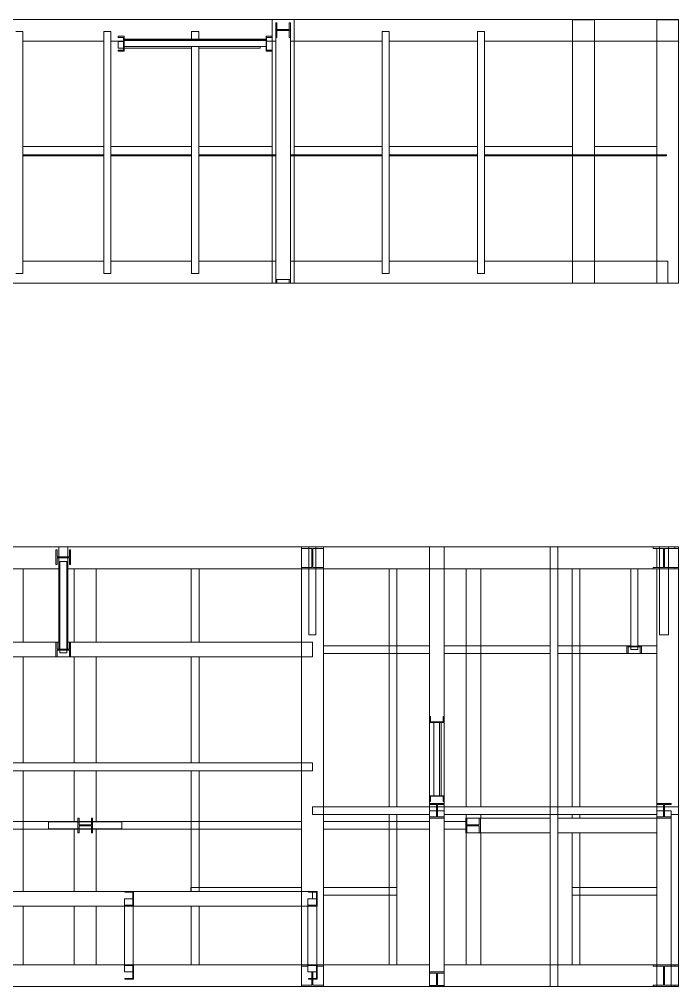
# Model space of a CAD drawing. Header units: inches. Extents: x -430764 to 256483, y 7374 to 217374.
# Drawn here: x -249095 to -244595, y 124078 to 130678 of the extents above; entities that cross this region are included whole.
import ezdxf

# ---------------------------------------------------------------- set-up
doc = ezdxf.new("R2010")
doc.units = ezdxf.units.IN
doc.header["$MEASUREMENT"] = 0
doc.layers.add('CABLETRAYLAYOUT-EMBED 2_DWG$0$DwgTemplate', color=7, linetype='Continuous', lineweight=9)

msp = doc.modelspace()

# ---------------------------------------------------------------- linework, layer by layer
at = {"layer": 'CABLETRAYLAYOUT-EMBED 2_DWG$0$DwgTemplate', "color": 252, "linetype": 'Continuous'}
for p, q in [((-244594.8593, 130678.26392), (-249613.3593, 130678.26392)), ((-247369.8593, 128878.25553), (-247369.8593, 130678.26392)), ((-247369.8593, 130678.26392), (-247219.8593, 130678.26392)), ((-247336.8593, 130655.07337), (-247344.8593, 130655.07337)), ((-247344.8593, 130655.07337), (-247344.8593, 130555.07337)), ((-247336.8593, 130608.07337), (-247336.8593, 130655.07337)), ((-247252.8593, 130655.07337), (-247252.8593, 130608.07337)), ((-247244.8593, 130655.07337), (-247252.8593, 130655.07337)), ((-247244.8593, 130555.07337), (-247244.8593, 130655.07337)), ((-247219.8593, 128878.25553), (-247219.8593, 130678.26392)), ((-245319.8593, 128878.26392), (-245319.8593, 130674.64978)), ((-245319.8593, 130674.64978), (-245169.8593, 130674.64978)), ((-245169.8593, 128878.26392), (-245169.8593, 130674.64978)), ((-244744.77427, 130674.64978), (-244594.77427, 130674.64978)), ((-244744.77427, 128878.26392), (-244744.77427, 130674.64978)), ((-244594.8593, 130678.26392), (-244594.8593, 130528.26392)), ((-244594.77427, 128878.26392), (-244594.77427, 130674.64978)), ((-249118.8593, 130594.55725), (-249070.8593, 130594.55725)), ((-249070.8593, 130594.55725), (-249070.8593, 128944.55725)), ((-248518.8593, 130594.55725), (-248470.8593, 130594.55725)), ((-248518.8593, 130594.55725), (-248518.8593, 128944.55725)), ((-248470.8593, 130594.55725), (-248470.8593, 128944.55725)), ((-248380.0117, 130562.99859), (-248420.1437, 130562.99859)), ((-248420.1437, 130562.99859), (-248420.1437, 130555.48019)), ((-248420.1437, 130555.48019), (-248383.1867, 130555.48019)), ((-248383.1867, 130555.48019), (-248383.1867, 130468.91699)), ((-248380.0117, 130461.39859), (-248380.0117, 130562.99859)), ((-247918.8593, 130594.55725), (-247870.8593, 130594.55725)), ((-247918.8593, 130594.55725), (-247918.8593, 130543.66659)), ((-247870.8593, 130594.55725), (-247870.8593, 130543.66659)), ((-247370.78133, 130562.99859), (-247410.91333, 130562.99859)), ((-247410.91333, 130562.99859), (-247410.91333, 130461.39859)), ((-247407.73833, 130555.48019), (-247370.78133, 130555.48019)), ((-247407.73833, 130468.91699), (-247407.73833, 130555.48019)), ((-247370.78133, 130555.48019), (-247370.78133, 130562.99859)), ((-247344.8593, 130605.07337), (-247244.8593, 130605.07337)), ((-247344.8593, 128903.26392), (-247344.8593, 130605.07337)), ((-247344.8593, 130555.07337), (-247336.8593, 130555.07337)), ((-247252.8593, 130608.07337), (-247336.8593, 130608.07337)), ((-247336.8593, 130602.07337), (-247252.8593, 130602.07337)), ((-247336.8593, 130555.07337), (-247336.8593, 130602.07337)), ((-247252.8593, 130602.07337), (-247252.8593, 130555.07337)), ((-247252.8593, 130555.07337), (-247244.8593, 130555.07337)), ((-247244.8593, 130605.07337), (-247244.8593, 128903.26392)), ((-246618.8593, 130594.55725), (-246570.8593, 130594.55725)), ((-246618.8593, 130594.55725), (-246618.8593, 128944.55725)), ((-246570.8593, 130594.55725), (-246570.8593, 128944.55725)), ((-245968.8593, 130594.55725), (-245920.8593, 130594.55725)), ((-245968.8593, 130594.55725), (-245968.8593, 128944.55725)), ((-245920.8593, 130594.55725), (-245920.8593, 128944.55725)), ((-248518.8593, 130528.26392), (-249070.8593, 130528.26392)), ((-248384.54798, 130528.26392), (-248470.8593, 130528.26392)), ((-248419.22584, 130528.23609), (-248419.22584, 130528.26392)), ((-248419.22584, 130482.19859), (-248419.22584, 130528.23609)), ((-248384.54798, 130528.23609), (-248419.22584, 130528.23609)), ((-248419.22584, 130482.19859), (-248383.1867, 130482.19859)), ((-248383.1867, 130532.99859), (-248384.54798, 130532.99859)), ((-248384.54798, 130492.86659), (-248384.54798, 130532.99859)), ((-248384.54798, 130492.86659), (-248383.1867, 130492.86659)), ((-247410.91333, 130543.66659), (-248380.0117, 130543.66659)), ((-247410.91333, 130538.90409), (-248380.0117, 130538.90409)), ((-247410.91333, 130532.99859), (-248380.0117, 130532.99859)), ((-248380.0117, 130492.86659), (-247410.91333, 130492.86659)), ((-248380.0117, 130482.19859), (-247918.8593, 130482.19859)), ((-247918.8593, 130492.86659), (-247918.8593, 128944.55725)), ((-247870.8593, 130492.86659), (-247870.8593, 128944.55725)), ((-247870.8593, 130482.19859), (-247450.12747, 130482.19859)), ((-247450.12747, 130492.86659), (-247450.12747, 130482.19859)), ((-247344.8593, 130528.26392), (-247407.73833, 130528.26392)), ((-246618.8593, 130528.26392), (-247244.8593, 130528.26392)), ((-245968.8593, 130528.26392), (-246570.8593, 130528.26392)), ((-244594.8593, 130528.26392), (-245920.8593, 130528.26392)), ((-248383.1867, 130468.91699), (-248420.1437, 130468.91699)), ((-248420.1437, 130468.91699), (-248420.1437, 130461.39859)), ((-248420.1437, 130461.39859), (-248380.0117, 130461.39859)), ((-247410.91333, 130461.39859), (-247370.78133, 130461.39859)), ((-247370.78133, 130468.91699), (-247407.73833, 130468.91699)), ((-247370.78133, 130461.39859), (-247370.78133, 130468.91699)), ((-248518.8593, 129809.76392), (-249070.8593, 129809.76392)), ((-247918.8593, 129809.76392), (-248470.8593, 129809.76392)), ((-247369.8593, 129809.76392), (-247870.8593, 129809.76392)), ((-246618.8593, 129809.76392), (-247219.8593, 129809.76392)), ((-245968.8593, 129809.76392), (-246570.8593, 129809.76392)), ((-245319.8593, 129809.76392), (-245920.8593, 129809.76392)), ((-244744.77427, 129809.76392), (-245169.8593, 129809.76392)), ((-249070.8593, 129752.76392), (-248518.8593, 129752.76392)), ((-248518.8593, 129746.76392), (-249070.8593, 129746.76392)), ((-248470.8593, 129752.76392), (-247918.8593, 129752.76392)), ((-247918.8593, 129746.76392), (-248470.8593, 129746.76392)), ((-247870.8593, 129752.76392), (-247344.8593, 129752.76392)), ((-247344.8593, 129746.76392), (-247870.8593, 129746.76392)), ((-247244.8593, 129752.76392), (-246618.8593, 129752.76392)), ((-246618.8593, 129746.76392), (-247244.8593, 129746.76392)), ((-246570.8593, 129752.76392), (-245968.8593, 129752.76392)), ((-245968.8593, 129746.76392), (-246570.8593, 129746.76392)), ((-245920.8593, 129752.76392), (-244677.2823, 129752.76392)), ((-244677.2823, 129746.76392), (-245920.8593, 129746.76392)), ((-244677.2823, 129752.76392), (-244677.2823, 129746.76392)), ((-248518.8593, 129028.26392), (-249070.8593, 129028.26392)), ((-247918.8593, 129028.26392), (-248470.8593, 129028.26392)), ((-247344.8593, 129028.26392), (-247870.8593, 129028.26392)), ((-246618.8593, 129028.26392), (-247244.8593, 129028.26392)), ((-245968.8593, 129028.26392), (-246570.8593, 129028.26392)), ((-244669.77427, 129028.26392), (-245920.8593, 129028.26392)), ((-244669.77427, 129028.26392), (-244669.77427, 128878.26392)), ((-249070.8593, 128944.55725), (-249118.8593, 128944.55725)), ((-248470.8593, 128944.55725), (-248518.8593, 128944.55725)), ((-247870.8593, 128944.55725), (-247918.8593, 128944.55725)), ((-247344.8593, 128903.26392), (-247336.8593, 128903.26392)), ((-247344.8593, 128903.26392), (-247344.8593, 128881.66577)), ((-247244.8593, 128903.26392), (-247344.8593, 128903.26392)), ((-247336.8593, 128903.26392), (-247336.8593, 128881.66577)), ((-247252.8593, 128903.26392), (-247252.8593, 128881.66577)), ((-247252.8593, 128903.26392), (-247244.8593, 128903.26392)), ((-247244.8593, 128881.66577), (-247244.8593, 128903.26392)), ((-246570.8593, 128944.55725), (-246618.8593, 128944.55725)), ((-245920.8593, 128944.55725), (-245968.8593, 128944.55725)), ((-244669.77427, 128878.26392), (-249594.8593, 128878.26392)), ((-247219.8593, 128878.25553), (-247369.8593, 128878.25553)), ((-245169.8593, 128878.26392), (-245319.8593, 128878.26392)), ((-244594.77427, 128878.26392), (-244744.77427, 128878.26392)), ((-247169.8593, 127078.26392), (-252019.8593, 127078.26392)), ((-248836.8593, 127058.26392), (-248844.8593, 127058.26392)), ((-248844.8593, 127058.26392), (-248844.8593, 126958.26392)), ((-248836.8593, 127011.26392), (-248836.8593, 127058.26392)), ((-248826.3593, 127078.26392), (-248763.3593, 127078.26392)), ((-248826.3593, 127011.26392), (-248826.3593, 127078.26392)), ((-248763.3593, 127011.26392), (-248763.3593, 127078.26392)), ((-248744.8593, 127058.26392), (-248752.8593, 127058.26392)), ((-248752.8593, 127058.26392), (-248752.8593, 127011.26392)), ((-248744.8593, 126958.26392), (-248744.8593, 127058.26392)), ((-247169.8593, 127078.26392), (-247169.8593, 127068.26392)), ((-247019.8593, 127078.26392), (-247169.8593, 127078.26392)), ((-247169.8593, 126938.26392), (-247169.8593, 127068.26392)), ((-247169.8593, 127068.26392), (-247098.3593, 127068.26392)), ((-247118.8593, 127078.26392), (-247118.8593, 126478.26392)), ((-247118.8593, 127078.26392), (-247070.8593, 127078.26392)), ((-247098.3593, 127068.26392), (-247098.3593, 126938.26392)), ((-247091.3593, 127068.26392), (-247019.8593, 127068.26392)), ((-247091.3593, 126938.26392), (-247091.3593, 127068.26392)), ((-247070.8593, 127078.26392), (-247070.8593, 126478.26392)), ((-244769.8593, 127078.26392), (-247019.8593, 127078.26392)), ((-247019.8593, 127068.26392), (-247019.8593, 127078.26392)), ((-247019.8593, 126938.26392), (-247019.8593, 127068.26392)), ((-246294.8593, 127078.26392), (-246194.8593, 127078.26392)), ((-246294.8593, 125921.3005), (-246294.8593, 127078.26392)), ((-246194.8593, 125921.3005), (-246194.8593, 127078.26392)), ((-245471.3593, 124078.26392), (-245471.3593, 127078.26392)), ((-245471.3593, 127078.26392), (-245418.3593, 127078.26392)), ((-245418.3593, 124078.26392), (-245418.3593, 127078.26392)), ((-244619.8593, 127078.26392), (-244769.8593, 127078.26392)), ((-244769.8593, 127078.26392), (-244769.8593, 127068.26392)), ((-244769.8593, 127068.26392), (-244698.3593, 127068.26392)), ((-244744.8593, 126938.26392), (-244744.8593, 127068.26392)), ((-244724.8593, 127078.26392), (-244664.8593, 127078.26392)), ((-244724.8593, 127078.26392), (-244724.8593, 126478.26392)), ((-244698.3593, 127068.26392), (-244698.3593, 126938.26392)), ((-244691.3593, 127068.26392), (-244619.8593, 127068.26392)), ((-244691.3593, 126938.26392), (-244691.3593, 127068.26392)), ((-244664.8593, 127078.26392), (-244664.8593, 126478.26392)), ((-244594.8593, 127078.26392), (-244619.8593, 127078.26392)), ((-244619.8593, 127078.26392), (-244594.8593, 127078.26392)), ((-244594.8593, 127078.26392), (-244619.8593, 127078.26392)), ((-244619.8593, 127068.26392), (-244619.8593, 127078.26392)), ((-244619.8593, 127068.26392), (-244594.8593, 127068.26392)), ((-244594.8593, 127068.26392), (-244594.8593, 127078.26392)), ((-244594.8593, 124078.26392), (-244594.8593, 127078.26392)), ((-244594.8593, 127078.26392), (-244594.8593, 126928.26392)), ((-248752.8593, 127011.26392), (-248836.8593, 127011.26392)), ((-248836.8593, 127005.26392), (-248752.8593, 127005.26392)), ((-248836.8593, 126958.26392), (-248836.8593, 127005.26392)), ((-248826.3593, 126381.26392), (-248826.3593, 127005.26392)), ((-248763.3593, 126381.26392), (-248763.3593, 127005.26392)), ((-248752.8593, 127005.26392), (-248752.8593, 126958.26392)), ((-248818.8593, 126928.26392), (-249519.8593, 126928.26392)), ((-249068.3593, 126428.26392), (-249068.3593, 126928.26392)), ((-248844.8593, 126958.26392), (-248836.8593, 126958.26392)), ((-248818.8593, 126978.26392), (-248770.8593, 126978.26392)), ((-248818.8593, 126978.26392), (-248818.8593, 126356.15769)), ((-248770.8593, 126978.26392), (-248770.8593, 126356.15769)), ((-247169.8593, 126928.26392), (-248770.8593, 126928.26392)), ((-248752.8593, 126958.26392), (-248744.8593, 126958.26392)), ((-248719.8593, 126428.26392), (-248719.8593, 126928.26392)), ((-248569.8593, 126428.26392), (-248569.8593, 126928.26392)), ((-247921.3593, 126428.26392), (-247921.3593, 126928.26392)), ((-247868.3593, 126428.26392), (-247868.3593, 126928.26392)), ((-247098.3593, 126938.26392), (-247169.8593, 126938.26392)), ((-247169.8593, 126938.26392), (-247169.8593, 126928.26392)), ((-247169.8593, 124078.26392), (-247169.8593, 126928.26392)), ((-247169.8593, 126928.26392), (-247019.8593, 126928.26392)), ((-247019.8593, 126938.26392), (-247091.3593, 126938.26392)), ((-247019.8593, 126928.26392), (-247019.8593, 126938.26392)), ((-244769.8593, 126928.26392), (-247019.8593, 126928.26392)), ((-247019.8593, 124078.26392), (-247019.8593, 126928.26392)), ((-246571.3593, 125304.76392), (-246571.3593, 126928.26392)), ((-246518.3593, 125304.76392), (-246518.3593, 126928.26392)), ((-246044.8593, 125304.76392), (-246044.8593, 126928.26392)), ((-245944.8593, 125304.76392), (-245944.8593, 126928.26392)), ((-245321.3593, 125304.76392), (-245321.3593, 126928.26392)), ((-245268.3593, 125304.76392), (-245268.3593, 126928.26392)), ((-244922.20141, 126928.26392), (-244922.20141, 126378.26392)), ((-244874.20141, 126378.26392), (-244874.20141, 126928.26392)), ((-244769.8593, 126938.26392), (-244769.8593, 126928.26392)), ((-244698.3593, 126938.26392), (-244769.8593, 126938.26392)), ((-244769.8593, 126928.26392), (-244619.8593, 126928.26392)), ((-244744.8593, 125328.26392), (-244744.8593, 126928.26392)), ((-244619.8593, 126938.26392), (-244691.3593, 126938.26392)), ((-244594.8593, 126938.26392), (-244619.8593, 126938.26392)), ((-244619.8593, 126928.26392), (-244619.8593, 126938.26392)), ((-244619.8593, 126928.26392), (-244594.8593, 126928.26392)), ((-244594.8593, 126928.26392), (-244619.8593, 126928.26392)), ((-244594.8593, 126928.26392), (-244594.8593, 126938.26392)), ((-247070.8593, 126478.26392), (-247118.8593, 126478.26392)), ((-244664.8593, 126478.26392), (-244724.8593, 126478.26392)), ((-250862.3593, 126428.26392), (-248844.8593, 126428.26392)), ((-248836.8593, 126428.26392), (-248844.8593, 126428.26392)), ((-248844.8593, 126428.26392), (-248844.8593, 126328.26392)), ((-248836.8593, 126428.26392), (-248818.8593, 126428.26392)), ((-248836.8593, 126381.26392), (-248836.8593, 126428.26392)), ((-248770.8593, 126428.26392), (-248752.8593, 126428.26392)), ((-248744.8593, 126428.26392), (-248752.8593, 126428.26392)), ((-248752.8593, 126428.26392), (-248752.8593, 126381.26392)), ((-248744.8593, 126428.26392), (-247094.8593, 126428.26392)), ((-248744.8593, 126328.26392), (-248744.8593, 126428.26392)), ((-247094.8593, 126428.26392), (-247094.8593, 126328.26392)), ((-247019.8593, 126404.76392), (-246294.8593, 126404.76392)), ((-246194.8593, 126404.76392), (-245471.3593, 126404.76392)), ((-245418.3593, 126404.76392), (-244922.20141, 126404.76392)), ((-244948.20141, 126402.26392), (-244948.20141, 126354.26392)), ((-244848.20141, 126402.26392), (-244948.20141, 126402.26392)), ((-244939.70141, 126354.26392), (-244939.70141, 126396.96392)), ((-244939.70141, 126396.96392), (-244856.70141, 126396.96392)), ((-244874.20141, 126404.76392), (-244744.8593, 126404.76392)), ((-244856.70141, 126396.96392), (-244856.70141, 126354.26392)), ((-244848.20141, 126354.26392), (-244848.20141, 126402.26392)), ((-250862.3593, 126328.26392), (-248844.8593, 126328.26392)), ((-249068.3593, 125604.76392), (-249068.3593, 126328.26392)), ((-248844.8593, 126328.26392), (-248836.8593, 126328.26392)), ((-248752.8593, 126381.26392), (-248836.8593, 126381.26392)), ((-248836.8593, 126328.26392), (-248836.8593, 126375.26392)), ((-248836.8593, 126375.26392), (-248752.8593, 126375.26392)), ((-248836.8593, 126328.26392), (-248752.8593, 126328.26392)), ((-248770.8593, 126356.15769), (-248818.8593, 126356.15769)), ((-248752.8593, 126375.26392), (-248752.8593, 126328.26392)), ((-248752.8593, 126328.26392), (-248744.8593, 126328.26392)), ((-248744.8593, 126328.26392), (-247094.8593, 126328.26392)), ((-248719.8593, 125604.76392), (-248719.8593, 126328.26392)), ((-248569.8593, 125604.76392), (-248569.8593, 126328.26392)), ((-247921.3593, 125604.76392), (-247921.3593, 126328.26392)), ((-247868.3593, 125604.76392), (-247868.3593, 126328.26392)), ((-247019.8593, 126351.76392), (-246294.8593, 126351.76392)), ((-246194.8593, 126351.76392), (-245471.3593, 126351.76392)), ((-245418.3593, 126351.76392), (-244744.8593, 126351.76392)), ((-244948.20141, 126354.26392), (-244939.70141, 126354.26392)), ((-244874.20141, 126378.26392), (-244922.20141, 126378.26392)), ((-244856.70141, 126354.26392), (-244848.20141, 126354.26392)), ((-246296.4593, 125921.3005), (-246296.4593, 125881.1685)), ((-246288.9409, 125921.3005), (-246296.4593, 125921.3005)), ((-246296.4593, 125881.1685), (-246194.8593, 125881.1685)), ((-246294.8593, 125381.1685), (-246294.8593, 125881.1685)), ((-246288.9409, 125884.3435), (-246288.9409, 125921.3005)), ((-246202.3777, 125884.3435), (-246288.9409, 125884.3435)), ((-246266.4593, 125381.1685), (-246266.4593, 125881.1685)), ((-246226.3273, 125881.1685), (-246226.3273, 125381.1685)), ((-246215.6593, 125881.1685), (-246215.6593, 125381.1685)), ((-246215.6593, 125881.1685), (-246215.6593, 125381.1685)), ((-246194.8593, 125921.3005), (-246202.3777, 125921.3005)), ((-246202.3777, 125921.3005), (-246202.3777, 125884.3435)), ((-246194.8593, 125881.1685), (-246194.8593, 125921.3005)), ((-246194.8593, 125381.1685), (-246194.8593, 125881.1685)), ((-254544.8593, 125604.76392), (-247094.8593, 125604.76392)), ((-247094.8593, 125604.76392), (-247094.8593, 125551.76392)), ((-254544.8593, 125551.76392), (-247094.8593, 125551.76392)), ((-249068.3593, 124728.26392), (-249068.3593, 125551.76392)), ((-248719.8593, 125202.26392), (-248719.8593, 125551.76392)), ((-248569.8593, 125202.26392), (-248569.8593, 125551.76392)), ((-247921.3593, 124728.26392), (-247921.3593, 125551.76392)), ((-247868.3593, 124728.26392), (-247868.3593, 125551.76392)), ((-246296.4593, 125381.1685), (-246296.4593, 125341.0365)), ((-246194.8593, 125381.1685), (-246296.4593, 125381.1685)), ((-246296.4593, 125341.0365), (-246288.9409, 125341.0365)), ((-246294.8593, 125328.26392), (-246294.8593, 125341.0365)), ((-246288.9409, 125377.9935), (-246202.3777, 125377.9935)), ((-246288.9409, 125341.0365), (-246288.9409, 125377.9935)), ((-246202.3777, 125377.9935), (-246202.3777, 125341.0365)), ((-246202.3777, 125341.0365), (-246194.8593, 125341.0365)), ((-246194.8593, 125341.0365), (-246194.8593, 125381.1685)), ((-246194.8593, 125328.26392), (-246194.8593, 125341.0365)), ((-247094.8593, 125251.76392), (-247094.8593, 125304.76392)), ((-247094.8593, 125304.76392), (-246247.8593, 125304.76392)), ((-246294.8593, 125328.26392), (-246294.8593, 125320.26392)), ((-246194.8593, 125328.26392), (-246294.8593, 125328.26392)), ((-246294.8593, 125320.26392), (-246247.8593, 125320.26392)), ((-246294.8593, 125278.26392), (-246294.8593, 125320.26392)), ((-246294.8593, 124078.26392), (-246294.8593, 125278.26392)), ((-246294.8593, 125278.26392), (-246194.8593, 125278.26392)), ((-246247.8593, 125320.26392), (-246247.8593, 125236.26392)), ((-246241.8593, 125236.26392), (-246241.8593, 125320.26392)), ((-246241.8593, 125320.26392), (-246194.8593, 125320.26392)), ((-246241.8593, 125304.76392), (-244697.8593, 125304.76392)), ((-246194.8593, 125320.26392), (-246194.8593, 125328.26392)), ((-246194.8593, 125278.26392), (-246194.8593, 125320.26392)), ((-246194.8593, 124078.26392), (-246194.8593, 125278.26392)), ((-244644.8593, 125328.26392), (-244744.8593, 125328.26392)), ((-244744.8593, 125328.26392), (-244744.8593, 125320.26392)), ((-244744.8593, 125320.26392), (-244697.8593, 125320.26392)), ((-244744.8593, 125278.26392), (-244744.8593, 125320.26392)), ((-244744.8593, 124078.26392), (-244744.8593, 125278.26392)), ((-244744.8593, 125278.26392), (-244644.8593, 125278.26392)), ((-244697.8593, 125320.26392), (-244697.8593, 125236.26392)), ((-244691.8593, 125320.26392), (-244644.8593, 125320.26392)), ((-244691.8593, 125236.26392), (-244691.8593, 125320.26392)), ((-244691.8593, 125304.76392), (-244594.8593, 125304.76392)), ((-244644.8593, 125320.26392), (-244644.8593, 125328.26392)), ((-244644.8593, 124078.26392), (-244644.8593, 125278.26392)), ((-244594.8593, 125304.76392), (-244594.8593, 125251.76392)), ((-249519.8593, 125204.76392), (-248694.8593, 125204.76392)), ((-248894.8593, 125202.26392), (-248394.8593, 125202.26392)), ((-248894.8593, 125154.26392), (-248894.8593, 125202.26392)), ((-248686.8593, 125228.26392), (-248694.8593, 125228.26392)), ((-248694.8593, 125228.26392), (-248694.8593, 125128.26392)), ((-248686.8593, 125181.26392), (-248686.8593, 125228.26392)), ((-248686.8593, 125204.76392), (-248602.8593, 125204.76392)), ((-248602.8593, 125228.26392), (-248602.8593, 125181.26392)), ((-248594.8593, 125228.26392), (-248602.8593, 125228.26392)), ((-248594.8593, 125128.26392), (-248594.8593, 125228.26392)), ((-248594.8593, 125204.76392), (-247169.8593, 125204.76392)), ((-248394.8593, 125202.26392), (-248394.8593, 125154.26392)), ((-247094.8593, 125251.76392), (-246294.8593, 125251.76392)), ((-247019.8593, 125204.76392), (-246294.8593, 125204.76392)), ((-246571.3593, 124228.26392), (-246571.3593, 125251.76392)), ((-246518.3593, 124228.26392), (-246518.3593, 125251.76392)), ((-246247.8593, 125236.26392), (-246294.8593, 125236.26392)), ((-246294.8593, 125236.26392), (-246294.8593, 125228.26392)), ((-246294.8593, 125228.26392), (-246194.8593, 125228.26392)), ((-246194.8593, 125236.26392), (-246241.8593, 125236.26392)), ((-246194.8593, 125251.76392), (-244744.8593, 125251.76392)), ((-246194.8593, 125228.26392), (-246194.8593, 125236.26392)), ((-246194.8593, 125204.76392), (-246047.7363, 125204.76392)), ((-246047.7363, 125228.26392), (-246047.7363, 125128.26392)), ((-246039.7363, 125228.26392), (-246047.7363, 125228.26392)), ((-246045.70096, 125128.26392), (-246045.70096, 125228.26392)), ((-246045.70096, 125228.26392), (-245471.3593, 125228.26392)), ((-246044.8593, 125228.26392), (-246044.8593, 125251.76392)), ((-246039.7363, 125181.26392), (-246039.7363, 125228.26392)), ((-245947.7363, 125228.26392), (-245955.7363, 125228.26392)), ((-245955.7363, 125228.26392), (-245955.7363, 125181.26392)), ((-245947.7363, 125128.26392), (-245947.7363, 125228.26392)), ((-245944.8593, 125228.26392), (-245944.8593, 125251.76392)), ((-245418.3593, 125228.26392), (-244744.8593, 125228.26392)), ((-245321.3593, 125228.26392), (-245321.3593, 125251.76392)), ((-245268.3593, 125228.26392), (-245268.3593, 125251.76392)), ((-244744.8593, 125236.26392), (-244744.8593, 125228.26392)), ((-244697.8593, 125236.26392), (-244744.8593, 125236.26392)), ((-244744.8593, 125228.26392), (-244644.8593, 125228.26392)), ((-244644.8593, 125236.26392), (-244691.8593, 125236.26392)), ((-244644.8593, 125251.76392), (-244594.8593, 125251.76392)), ((-244644.8593, 125228.26392), (-244644.8593, 125236.26392)), ((-249519.8593, 125151.76392), (-248694.8593, 125151.76392)), ((-248894.8593, 125154.26392), (-248394.8593, 125154.26392)), ((-248719.8593, 124728.26392), (-248719.8593, 125154.26392)), ((-248602.8593, 125181.26392), (-248686.8593, 125181.26392)), ((-248686.8593, 125175.26392), (-248602.8593, 125175.26392)), ((-248686.8593, 125128.26392), (-248686.8593, 125175.26392)), ((-248686.8593, 125151.76392), (-248602.8593, 125151.76392)), ((-248602.8593, 125175.26392), (-248602.8593, 125128.26392)), ((-248594.8593, 125151.76392), (-247169.8593, 125151.76392)), ((-248569.8593, 124728.26392), (-248569.8593, 125154.26392)), ((-247019.8593, 125151.76392), (-246294.8593, 125151.76392)), ((-246194.8593, 125151.76392), (-246047.7363, 125151.76392)), ((-245955.7363, 125181.26392), (-246039.7363, 125181.26392)), ((-246039.7363, 125128.26392), (-246039.7363, 125175.26392)), ((-246039.7363, 125175.26392), (-245955.7363, 125175.26392)), ((-245955.7363, 125175.26392), (-245955.7363, 125128.26392)), ((-248694.8593, 125128.26392), (-248686.8593, 125128.26392)), ((-248602.8593, 125128.26392), (-248594.8593, 125128.26392)), ((-246047.7363, 125128.26392), (-246039.7363, 125128.26392)), ((-246045.70096, 125128.26392), (-245471.3593, 125128.26392)), ((-246044.8593, 124228.26392), (-246044.8593, 125128.26392)), ((-245955.7363, 125128.26392), (-245947.7363, 125128.26392)), ((-245944.8593, 124228.26392), (-245944.8593, 125128.26392)), ((-245418.3593, 125128.26392), (-244744.8593, 125128.26392)), ((-245321.3593, 124228.26392), (-245321.3593, 125128.26392)), ((-245268.3593, 124228.26392), (-245268.3593, 125128.26392)), ((-247924.94124, 124728.26392), (-247924.94124, 124754.76392)), ((-247924.94124, 124754.76392), (-247169.8593, 124754.76392)), ((-247019.8593, 124754.76392), (-246519.31596, 124754.76392)), ((-246519.31596, 124754.76392), (-246519.31596, 124701.76392)), ((-245321.3593, 124701.76392), (-245321.3593, 124754.76392)), ((-245321.3593, 124754.76392), (-244744.8593, 124754.76392)), ((-249812.3593, 124728.26392), (-248374.8593, 124728.26392)), ((-248377.3593, 124678.26392), (-248317.3593, 124678.26392)), ((-248377.3593, 124678.26392), (-248377.3593, 124178.26392)), ((-248314.8593, 124728.26392), (-248374.8593, 124728.26392)), ((-248374.8593, 124728.26392), (-248374.8593, 124723.26392)), ((-248374.8593, 124723.26392), (-248319.8593, 124723.26392)), ((-248319.8593, 124723.26392), (-248319.8593, 124633.26392)), ((-248317.3593, 124178.26392), (-248317.3593, 124678.26392)), ((-248314.8593, 124628.26392), (-248314.8593, 124728.26392)), ((-248314.8593, 124728.26392), (-247122.3593, 124728.26392)), ((-247124.8593, 124678.26392), (-247064.8593, 124678.26392)), ((-247124.8593, 124678.26392), (-247124.8593, 124178.26392)), ((-247062.3593, 124728.26392), (-247122.3593, 124728.26392)), ((-247122.3593, 124728.26392), (-247122.3593, 124723.26392)), ((-247122.3593, 124723.26392), (-247067.3593, 124723.26392)), ((-247094.8593, 124723.26392), (-247094.8593, 124678.26392)), ((-247067.3593, 124723.26392), (-247067.3593, 124633.26392)), ((-247064.8593, 124178.26392), (-247064.8593, 124678.26392)), ((-247062.3593, 124628.26392), (-247062.3593, 124728.26392)), ((-247019.8593, 124701.76392), (-246519.31596, 124701.76392)), ((-245321.3593, 124701.76392), (-244744.8593, 124701.76392)), ((-249544.8593, 124628.26392), (-248377.3593, 124628.26392)), ((-249068.3593, 124228.26392), (-249068.3593, 124628.26392)), ((-248719.8593, 124228.26392), (-248719.8593, 124628.26392)), ((-248569.8593, 124228.26392), (-248569.8593, 124628.26392)), ((-248374.8593, 124633.26392), (-248374.8593, 124628.26392)), ((-248319.8593, 124633.26392), (-248374.8593, 124633.26392)), ((-248374.8593, 124628.26392), (-248314.8593, 124628.26392)), ((-248314.8593, 124628.26392), (-247124.8593, 124628.26392)), ((-247921.3593, 124228.26392), (-247921.3593, 124628.26392)), ((-247868.3593, 124228.26392), (-247868.3593, 124628.26392)), ((-247067.3593, 124633.26392), (-247122.3593, 124633.26392)), ((-247122.3593, 124633.26392), (-247122.3593, 124628.26392)), ((-247122.3593, 124628.26392), (-247062.3593, 124628.26392)), ((-248377.3593, 124228.26392), (-249519.8593, 124228.26392)), ((-248374.8593, 124228.26392), (-248374.8593, 124223.26392)), ((-248314.8593, 124228.26392), (-248374.8593, 124228.26392)), ((-248374.8593, 124223.26392), (-248319.8593, 124223.26392)), ((-248319.8593, 124223.26392), (-248319.8593, 124133.26392)), ((-247124.8593, 124228.26392), (-248314.8593, 124228.26392)), ((-248314.8593, 124128.26392), (-248314.8593, 124228.26392)), ((-247169.8593, 124228.26392), (-247169.8593, 124218.26392)), ((-247124.8593, 124228.26392), (-247169.8593, 124228.26392)), ((-247169.8593, 124218.26392), (-247124.8593, 124218.26392)), ((-247122.3593, 124228.26392), (-247122.3593, 124223.26392)), ((-247062.3593, 124228.26392), (-247122.3593, 124228.26392)), ((-247122.3593, 124223.26392), (-247067.3593, 124223.26392)), ((-247067.3593, 124223.26392), (-247067.3593, 124133.26392)), ((-247062.3593, 124128.26392), (-247062.3593, 124228.26392)), ((-246294.8593, 124228.26392), (-247062.3593, 124228.26392)), ((-247019.8593, 124228.26392), (-247062.3593, 124228.26392)), ((-247019.8593, 124218.26392), (-247062.3593, 124218.26392)), ((-247019.8593, 124218.26392), (-247019.8593, 124228.26392)), ((-244769.8593, 124228.26392), (-246194.8593, 124228.26392)), ((-244619.8593, 124228.26392), (-244769.8593, 124228.26392)), ((-244769.8593, 124228.26392), (-244769.8593, 124218.26392)), ((-244769.8593, 124218.26392), (-244698.3593, 124218.26392)), ((-244698.3593, 124218.26392), (-244698.3593, 124088.26392)), ((-244691.3593, 124088.26392), (-244691.3593, 124218.26392)), ((-244691.3593, 124218.26392), (-244619.8593, 124218.26392)), ((-244594.8593, 124228.26392), (-244619.8593, 124228.26392)), ((-244619.8593, 124218.26392), (-244619.8593, 124228.26392)), ((-244594.8593, 124228.26392), (-244619.8593, 124228.26392)), ((-244619.8593, 124218.26392), (-244594.8593, 124218.26392)), ((-244594.8593, 124228.26392), (-244594.8593, 124078.26392)), ((-244594.8593, 124218.26392), (-244594.8593, 124228.26392)), ((-248317.3593, 124178.26392), (-248377.3593, 124178.26392)), ((-247064.8593, 124178.26392), (-247124.8593, 124178.26392)), ((-247098.3593, 124178.26392), (-247098.3593, 124133.26392)), ((-247091.3593, 124178.26392), (-247091.3593, 124133.26392)), ((-246294.8593, 124178.26392), (-246294.8593, 124170.26392)), ((-246194.8593, 124178.26392), (-246294.8593, 124178.26392)), ((-246294.8593, 124170.26392), (-246247.8593, 124170.26392)), ((-246247.8593, 124170.26392), (-246247.8593, 124086.26392)), ((-246241.8593, 124170.26392), (-246194.8593, 124170.26392)), ((-246241.8593, 124086.26392), (-246241.8593, 124170.26392)), ((-246194.8593, 124170.26392), (-246194.8593, 124178.26392)), ((-248319.8593, 124133.26392), (-248374.8593, 124133.26392)), ((-248374.8593, 124133.26392), (-248374.8593, 124128.26392)), ((-248374.8593, 124128.26392), (-248314.8593, 124128.26392)), ((-247098.3593, 124088.26392), (-247169.8593, 124088.26392)), ((-247169.8593, 124078.26392), (-247169.8593, 124088.26392)), ((-247122.3593, 124133.26392), (-247122.3593, 124128.26392)), ((-247067.3593, 124133.26392), (-247122.3593, 124133.26392)), ((-247122.3593, 124128.26392), (-247062.3593, 124128.26392)), ((-247098.3593, 124128.26392), (-247098.3593, 124088.26392)), ((-247091.3593, 124128.26392), (-247091.3593, 124088.26392)), ((-247091.3593, 124088.26392), (-247019.8593, 124088.26392)), ((-247019.8593, 124088.26392), (-247019.8593, 124078.26392)), ((-246247.8593, 124086.26392), (-246294.8593, 124086.26392)), ((-246294.8593, 124086.26392), (-246294.8593, 124078.26392)), ((-246194.8593, 124086.26392), (-246241.8593, 124086.26392)), ((-246194.8593, 124078.26392), (-246194.8593, 124086.26392)), ((-244698.3593, 124088.26392), (-244769.8593, 124088.26392)), ((-244769.8593, 124088.26392), (-244769.8593, 124078.26392)), ((-244619.8593, 124088.26392), (-244691.3593, 124088.26392)), ((-244619.8593, 124078.26392), (-244619.8593, 124088.26392)), ((-244594.8593, 124088.26392), (-244619.8593, 124088.26392)), ((-244594.8593, 124078.26392), (-244594.8593, 124088.26392)), ((-246294.8593, 124078.26392), (-249519.8593, 124078.26392)), ((-247019.8593, 124078.26392), (-247169.8593, 124078.26392)), ((-247019.8593, 124078.26392), (-247169.8593, 124078.26392)), ((-246294.8593, 124078.26392), (-246194.8593, 124078.26392)), ((-246194.8593, 124078.26392), (-246294.8593, 124078.26392)), ((-244769.8593, 124078.26392), (-246194.8593, 124078.26392)), ((-245418.3593, 124078.26392), (-245471.3593, 124078.26392)), ((-244769.8593, 124078.26392), (-244619.8593, 124078.26392)), ((-244644.8593, 124078.26392), (-244744.8593, 124078.26392)), ((-244594.8593, 124078.26392), (-244619.8593, 124078.26392)), ((-244594.8593, 124078.26392), (-244619.8593, 124078.26392)), ((-244619.8593, 124078.26392), (-244594.8593, 124078.26392))]:
    msp.add_line(p, q, dxfattribs=at)

doc.saveas('drawing.dxf')
